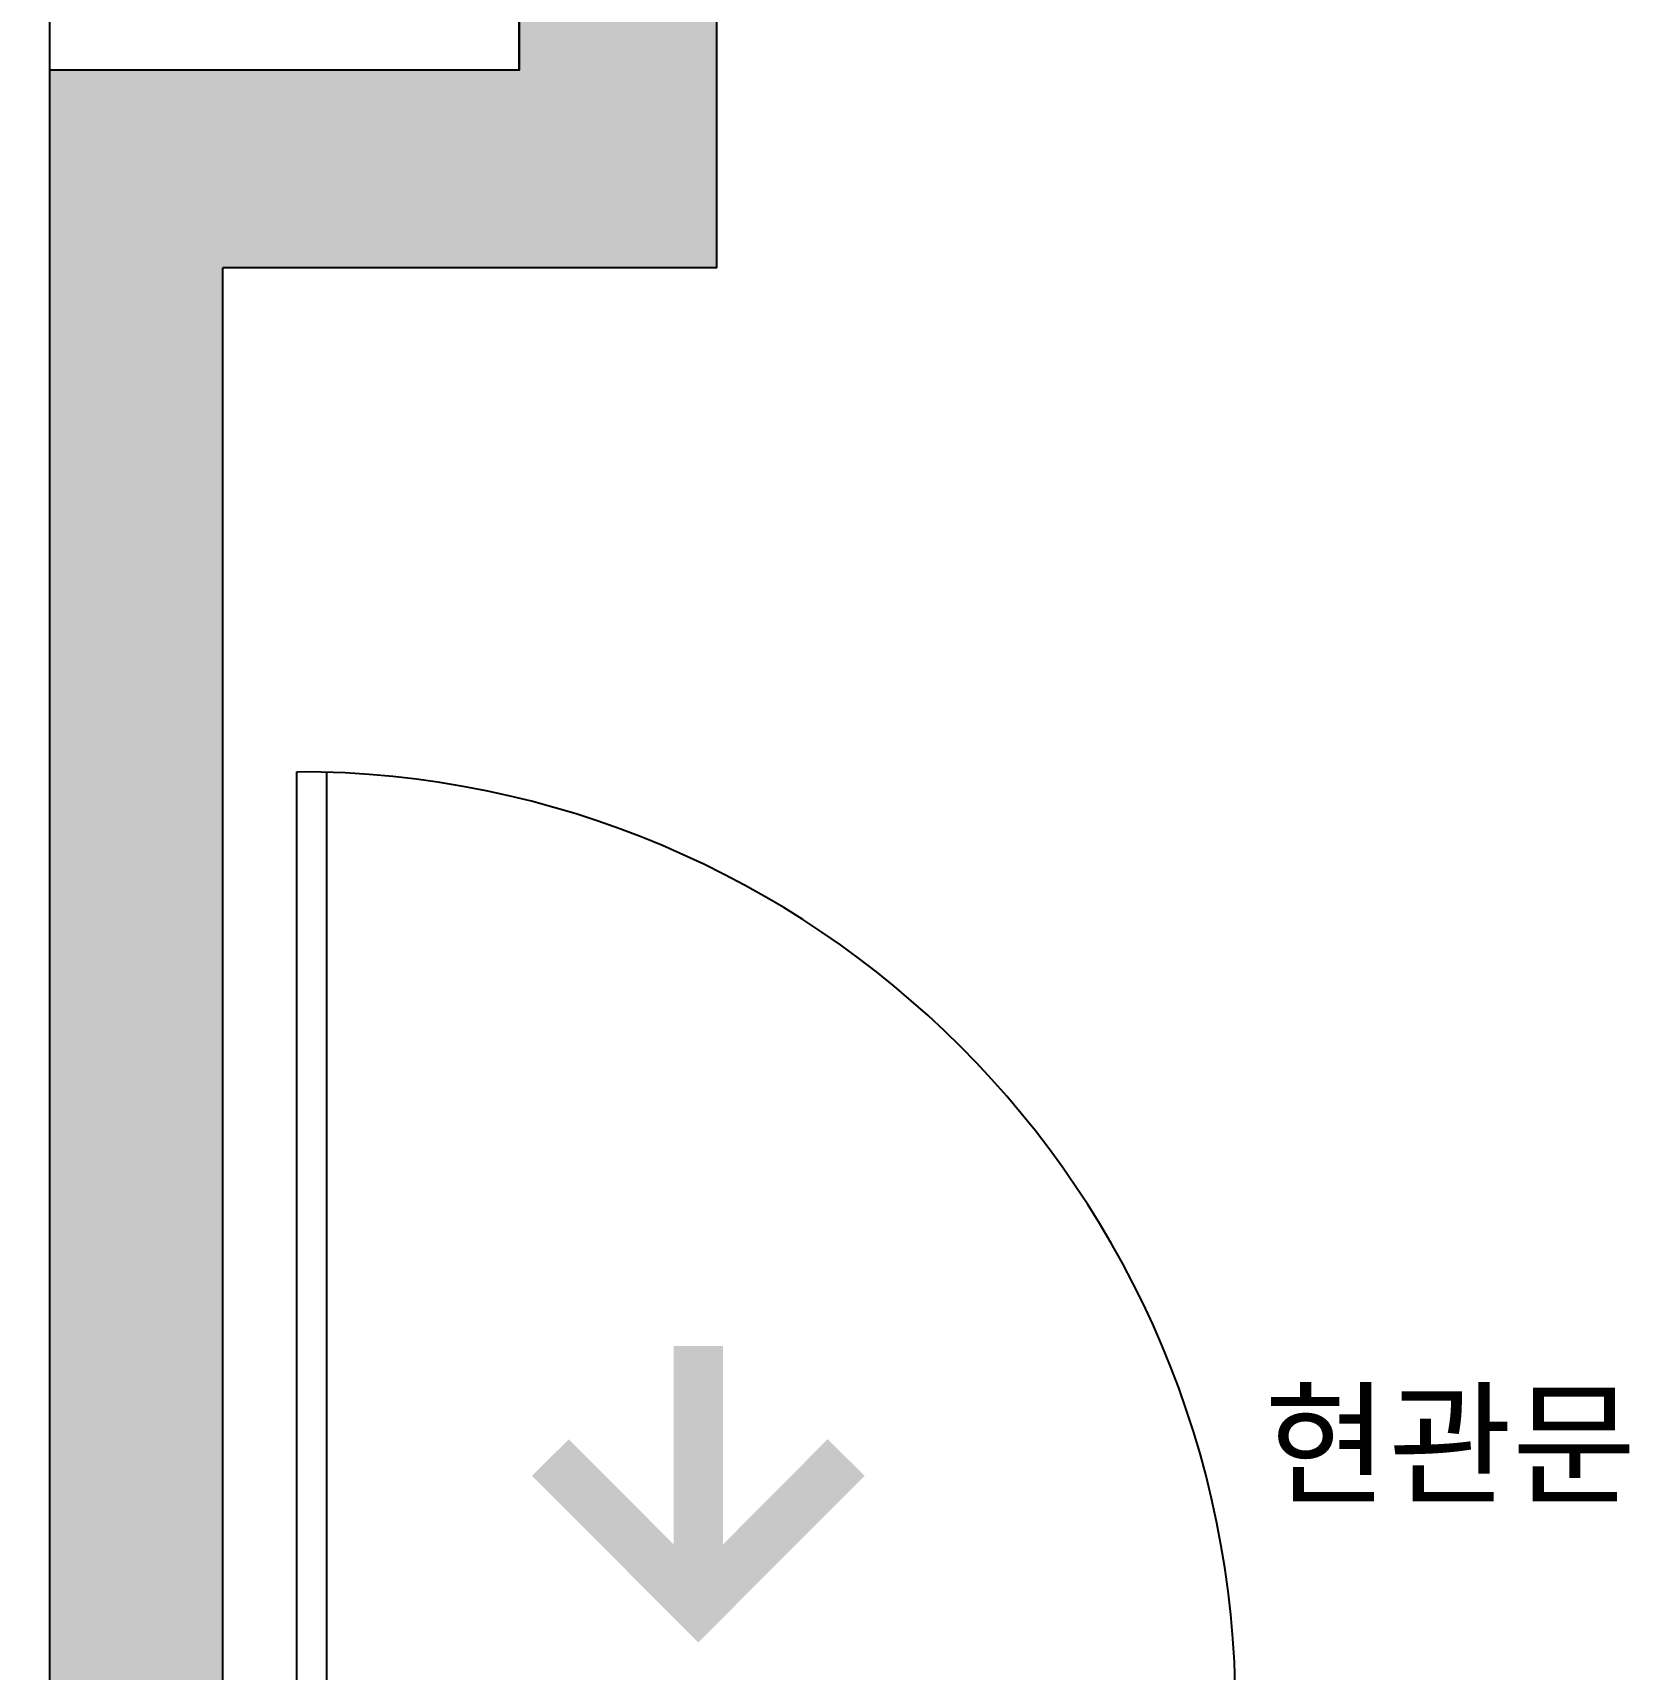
# Model space of a CAD drawing. Header units: millimetres. Extents: x 0 to 460473, y -68369 to 85219.
# Drawn here: x 229942 to 231557, y 35432 to 37087 of the extents above; entities that cross this region are included whole.
import ezdxf

# ---------------------------------------------------------------- set-up
doc = ezdxf.new("R2010")
doc.units = ezdxf.units.MM
doc.header["$LTSCALE"] = 50
for name, color, linetype in [('fur', 6, 'Continuous'), ('ha', 8, 'Continuous'), ('text', 7, 'Continuous'), ('wall', 2, 'Continuous'), ('win', 4, 'Continuous')]:
    doc.layers.add(name, color=color, linetype=linetype)
doc.styles.add('N 맑은고딕', font='malgun.ttf')

# ---------------------------------------------------------------- blocks, each defined once
blk = doc.blocks.new('AUDIT_I_020313153326-105')
at = {"color": 0, "linetype": 'Continuous'}
for p, q in [((975, 90), (55, 90)), ((955, 59.5), (45, 59.5)), ((955, -60.5), (45, -60.5)), ((25, -90), (975, -90))]:
    blk.add_line(p, q, dxfattribs=at)
blk.add_lwpolyline([(55, 1039.5), (55, 90), (25, 90), (25, 1040)], dxfattribs=at)
for points in [[(45, 59.5), (25, 59.5), (25, 90), (0, 90), (0, -90), (25, -90), (25, -60.5), (45, -60.5)], [(1000, 90), (975, 90), (975, 59.5), (955, 59.5), (955, -60.5), (975, -60.5), (975, -90), (1000, -90)]]:
    blk.add_lwpolyline(points, close=True, dxfattribs=at)
blk.add_arc((25, 90), 950, 0, 90, dxfattribs=at)
blk = doc.blocks.new('EWEDSF')
at = {"layer": 'ha', "transparency": 33554559}
h = blk.add_hatch(color=256, dxfattribs=at)
h.dxf.hatch_style = 1
h.paths.add_polyline_path([(228854, 34359.7), (227259, 34359.7), (227259, 37049.7), (227259, 38269.7), (230434, 38269.7), (230434, 37049.7), (229959, 37049.7), (229959, 34359.7), (229784, 34359.7), (229784, 34159.7), (230134, 34159.7), (230134, 35199.7), (230184, 35199.7), (230184, 35399.7), (230134, 35399.7), (230134, 36849.7), (230634, 36849.7), (230634, 38469.7), (227259, 38469.7), (227259, 39079.7), (227084, 39079.7), (227084, 34159.7), (228854, 34159.7)])
for points in [[(230640.2, 35557.9), (230590.2, 35557.9), (230640.2, 35758.8), (230590.2, 35758.8)], [(230446.8, 35627.3), (230615.2, 35458.7), (230484.2, 35664.3), (230590.2, 35557.9)], [(230783.5, 35627.3), (230615.2, 35458.7), (230746.1, 35664.3), (230640.2, 35557.9)], [(230615.2, 35458.7), (230615.2, 35458.7), (230640.2, 35557.9), (230590.2, 35557.9)]]:
    blk.add_solid(points)
at = {"layer": 'wall', "color": 2}
for p, q in [((230634, 36849.7), (230634, 38469.7)), ((230434, 37049.7), (230434, 38269.7)), ((230434, 37049.7), (229959, 37049.7)), ((229959, 34359.7), (229959, 37049.7)), ((230634, 36849.7), (230134, 36849.7)), ((230134, 35399.7), (230134, 36849.7))]:
    blk.add_line(p, q, dxfattribs=at)
at = {"layer": 'win'}
blk.add_blockref('AUDIT_I_020313153326-105', (230184, 35299.7), dxfattribs=at)

msp = doc.modelspace()

# ---------------------------------------------------------------- linework, layer by layer
at = {"layer": 'fur'}
msp.add_lwpolyline([(229958.99865146, 38269.695099), (230433.99865146, 38269.695099), (230433.99865146, 37049.695099), (229958.99865146, 37049.695099)], close=True, dxfattribs=at)

# ---------------------------------------------------------------- block references
at = {"layer": 'ha'}
msp.add_blockref('EWEDSF', (0, 0), dxfattribs=at)

# ---------------------------------------------------------------- texts
at = {"layer": 'text', "insert": (231187.89303876, 35709.43815561), "char_height": 100, "attachment_point": 1, "style": 'N 맑은고딕'}
msp.add_mtext_dynamic_manual_height_columns('현관문', width=2503.2681092748, gutter_width=500, heights=[303.03363698], dxfattribs=at)

doc.saveas('drawing.dxf')
